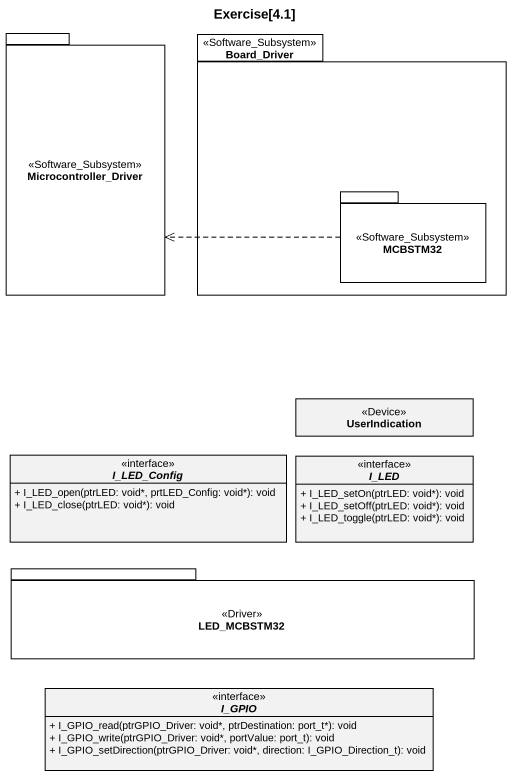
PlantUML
@startuml
title Exercise[4.1]
hide circle
hide empty members
skinparam classAttributeIconSize 0
package Microcontroller_Driver <<Software_Subsystem>> {
}
package Board_Driver <<Software_Subsystem>> {
  package MCBSTM32 <<Software_Subsystem>> {
  }
}
class UserIndication <<Device>>
interface I_LED_Config {
  + I_LED_open(ptrLED: void*, prtLED_Config: void*): void
  + I_LED_close(ptrLED: void*): void
}
interface I_LED {
  + I_LED_setOn(ptrLED: void*): void
  + I_LED_setOff(ptrLED: void*): void
  + I_LED_toggle(ptrLED: void*): void
}
package LED_MCBSTM32 <<Driver>> {
}
interface I_GPIO {
  + I_GPIO_read(ptrGPIO_Driver: void*, ptrDestination: port_t*): void
  + I_GPIO_write(ptrGPIO_Driver: void*, portValue: port_t): void
  + I_GPIO_setDirection(ptrGPIO_Driver: void*, direction: I_GPIO_Direction_t): void
}
MCBSTM32 .left.> Microcontroller_Driver
@enduml
